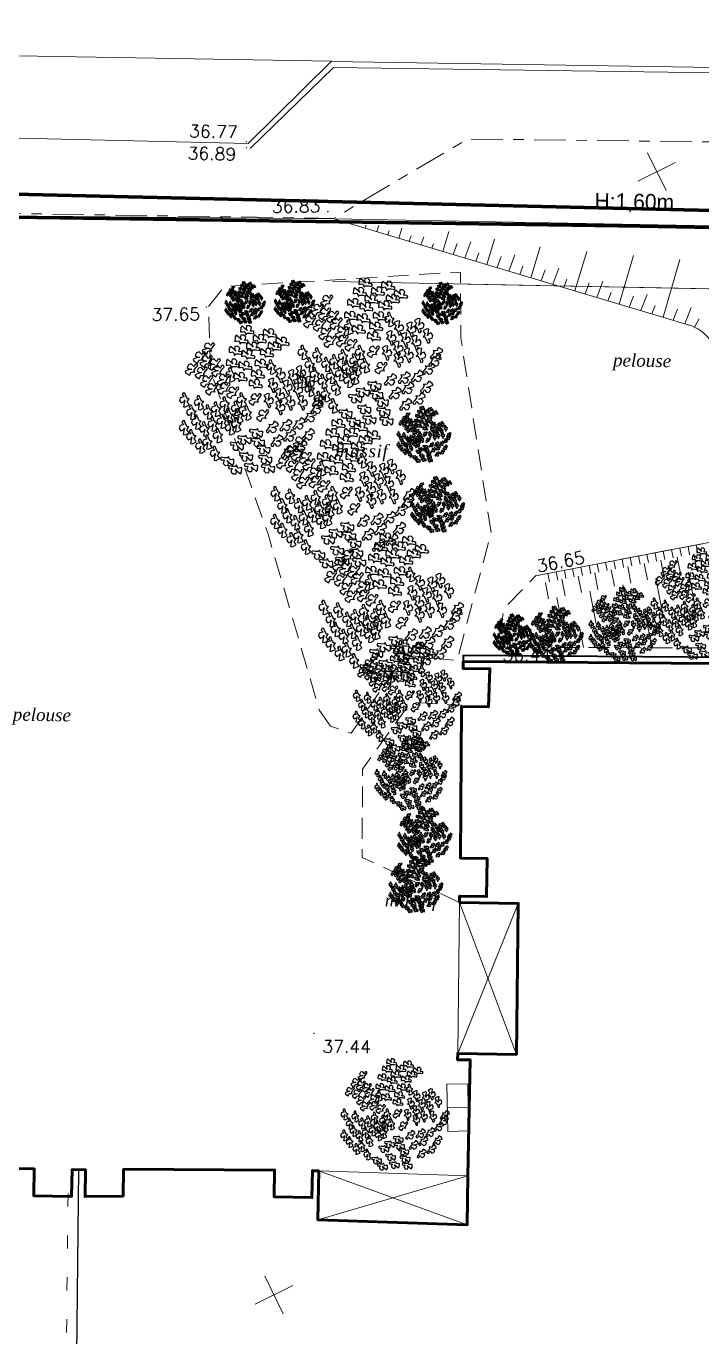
# Model space of a CAD drawing. Extents: x 996 to 1166918, y 537 to 295728.
# Drawn here: x 1091.48 to 1107.57, y 684.42 to 715.67 of the extents above; entities that cross this region are included whole.
import ezdxf

# ---------------------------------------------------------------- set-up
doc = ezdxf.new("R2010")
doc.units = 0
doc.header["$MEASUREMENT"] = 0
for name, pattern in [('CONTINU', [0]), ('DGN2', [0.75, 0.5, -0.25]), ('DGN3', [1.25, 1, -0.25]), ('DGN4', [1.5, 0.75, -0.25, 0.25, -0.25])]:
    doc.linetypes.add(name, pattern=pattern)
doc.layers.get('0').update_dxf_attribs({"linetype": 'CONTINUOUS', "lineweight": 0})
doc.layers.add('Bardages bois', color=7, linetype='CONTINUOUS', lineweight=40, true_color=0xa35200)
doc.layers.add('Clôtures', color=7, linetype='CONTINUOUS', lineweight=120, true_color=0x04c83f)
doc.layers.add('BATIMENT', color=7, linetype='CONTINU')
doc.layers.add('TEXTE', color=7, linetype='CONTINUOUS')
doc.layers.add('Buissons', color=7, linetype='CONTINUOUS', true_color=0x04ec8b)
for name, color, linetype, lineweight in [('CF-FON-CADASTRE-DIGITALISE', 6, 'DGN4', 0), ('CF-TOPO-ALTITUDE-TN', 94, 'CONTINUOUS', 0), ('CF-TOPO-ALTITUDE-VOIRIE', 7, 'CONTINUOUS', 0), ('CF-TOPO-CARROYAGE', 7, 'CONTINUOUS', 0), ('CF-TOPO-NATURE-MATERIAUX-TXT', 7, 'CONTINUOUS', 0), ('CF-TOPO-RELIEF-NATUREL', 94, 'CONTINUOUS', 0), ('CF-TOPO-VEGETATION', 94, 'CONTINUOUS', 0), ('CF-TOPO-VOIRIE', 7, 'CONTINUOUS', 0), ('DIVERS', 7, 'CONTINU', 5), ('Texte projet', 7, 'CONTINU', 5)]:
    doc.layers.add(name, color=color, linetype=linetype, lineweight=lineweight)
doc.styles.add('LEROY', font='j_leroy')
doc.styles.add('SIMPLEX', font='simplex.shx')
doc.styles.get("Standard").update_dxf_attribs({"font": 'arial.ttf'})
doc.styles.add('Style-Times New Roman IF', font='timesi.ttf')

# ---------------------------------------------------------------- blocks, each defined once
blk = doc.blocks.new('BL89', base_point=(1.5, 1))
for points in [[(1, 0.5), (1, 1.5), (2, 1.5), (2, 0.5), (1, 0.5)], [(1.5, 0.5), (1.5, 1.5)]]:
    blk.add_lwpolyline(points)
blk = doc.blocks.new('BRANCHS', base_point=(1.485, 0.588))
for p, q in [((1.515, 0.652), (1.486, 0.637)), ((1.486, 0.637), (1.492, 0.625)), ((1.492, 0.625), (1.502, 0.614)), ((1.531, 0.65), (1.515, 0.652)), ((1.526, 0.621), (1.531, 0.65)), ((1.497, 0.601), (1.486, 0.588)), ((1.486, 0.588), (1.5, 0.588)), ((1.502, 0.614), (1.497, 0.601)), ((1.5, 0.588), (1.514, 0.563)), ((1.514, 0.563), (1.521, 0.541)), ((1.52, 0.596), (1.526, 0.621)), ((1.529, 0.612), (1.52, 0.596)), ((1.521, 0.541), (1.534, 0.54)), ((1.549, 0.62), (1.529, 0.612)), ((1.529, 0.572), (1.548, 0.576)), ((1.531, 0.565), (1.529, 0.572)), ((1.541, 0.554), (1.531, 0.565)), ((1.534, 0.54), (1.541, 0.554)), ((1.548, 0.576), (1.557, 0.579)), ((1.562, 0.6), (1.549, 0.62)), ((1.557, 0.579), (1.562, 0.6))]:
    blk.add_line(p, q)
blk = doc.blocks.new('ARBRE12')
at = {"yscale": 3, "zscale": 3}
for p, xscale, rotation in [((-0.207, 1.356), 3.00000000000064, 60.00000000000705), ((-0.069, 1.578), 3.00000000000064, 60.00000000000705), ((0.225, 1.366), 3.00000000000064, 60.00000000000705), ((0.466, 1.504), 3.00000000000064, 60.00000000000705), ((0.768, 1.301), 3.00000000000064, 60.00000000000705), ((-0.882, 1.184), 3.00000000000064, 119.9999999999929), ((-0.345, 1.088), 3.00000000000064, 60.00000000000705), ((-0.051, 0.996), 3.00000000000064, 60.00000000000705), ((0.069, 1.181), 3.00000000000064, 60.00000000000705), ((0.397, 1.033), 3.00000000000064, 60.00000000000705), ((0.578, 1.19), 3.00000000000064, 60.00000000000705), ((-1.287, 0.685), 3.00000000000064, 119.9999999999929), ((-1.098, 0.971), 3.00000000000064, 119.9999999999929), ((-0.934, 0.879), 3.00000000000064, 119.9999999999929), ((-0.744, 0.805), 3.00000000000064, 119.9999999999929), ((-0.414, 0.783), 3.00000000000064, 60.00000000000705), ((-0.12, 0.728), 3.00000000000064, 60.00000000000705), ((0.268, 0.774), 3.00000000000064, 60.00000000000705), ((0.645, 0.837), 3, 180), ((-1.055, 0.602), 3.00000000000064, 119.9999999999929), ((-0.925, 0.399), 3.00000000000064, 119.9999999999929), ((-0.658, 0.648), 3.00000000000064, 119.9999999999929), ((-0.528, 0.436), 3.00000000000064, 119.9999999999929), ((-0.321, 0.652), 3, 180), ((-0.232, 0.46), 3.00000000000064, 60.00000000000705), ((0.181, 0.525), 3.00000000000064, 60.00000000000705), ((-0.804, 0.214), 3.00000000000064, 119.9999999999929), ((-0.511, 0.232), 3.00000000000064, 119.9999999999929), ((-0.304, 0.131), 3.00000000000064, 119.9999999999929), ((0.13, 0.294), 3.00000000000064, 60.00000000000705), ((-1.417, 0.051), 3, 180), ((-1.072, -0.013), 3, 180), ((-0.459, -0.05), 3, 180), ((-0.054, 0.051), 3, 180), ((0.23, -0.026), 3.00000000000064, 119.9999999999929), ((1.573, 0.076), 3.00000000000064, 299.999999999993), ((-1.253, -0.244), 3, 180), ((-0.856, -0.235), 3, 180), ((-0.666, -0.17), 3, 180), ((-0.528, -0.457), 3, 180), ((-0.373, -0.318), 3, 180), ((-0.192, -0.152), 3, 180), ((-0.131, -0.328), 3, 180), ((0.067, -0.263), 3, 180), ((0.412, -0.414), 3.00000000000064, 119.9999999999929), ((1.383, -0.293), 3.00000000000064, 299.999999999993), ((1.538, -0.099), 3.00000000000064, 299.999999999993), ((-1.425, -0.614), 3, 180), ((-1.132, -0.475), 3, 180), ((-0.942, -0.642), 3, 180), ((-0.744, -0.522), 3, 180), ((-0.33, -0.614), 3, 180), ((-0.183, -0.54), 3, 180), ((0.208, -0.65), 3.00000000000064, 240.0000000000071), ((0.477, -0.552), 3.00000000000064, 299.999999999993), ((0.805, -0.506), 3.00000000000064, 299.999999999993), ((1.116, -0.469), 3.00000000000064, 299.999999999993), ((-1.253, -0.826), 3, 180), ((-1.037, -1.048), 3, 180), ((-0.873, -0.956), 3, 180), ((-0.623, -0.799), 3, 180), ((-0.25, -0.955), 3.00000000000064, 240.0000000000071), ((-0.069, -0.807), 3.00000000000064, 240.0000000000071), ((0.251, -0.863), 3.00000000000064, 240.0000000000071), ((0.589, -0.875), 3.00000000000064, 299.999999999993), ((0.891, -0.755), 3.00000000000064, 299.999999999993), ((1.159, -1.005), 3.00000000000064, 299.999999999993), ((1.34, -0.728), 3.00000000000064, 299.999999999993), ((-0.692, -1.224), 3, 180), ((-0.482, -1.316), 3.00000000000064, 240.0000000000071), ((-0.034, -1.214), 3.00000000000064, 240.0000000000071), ((0.38, -1.038), 3.00000000000064, 240.0000000000071), ((0.423, -1.269), 3.00000000000064, 240.0000000000071), ((0.84, -1.143), 3.00000000000064, 299.999999999993), ((-0.293, -1.519), 3.00000000000064, 240.0000000000071), ((0.087, -1.463), 3.00000000000064, 240.0000000000071), ((0.492, -1.491), 3.00000000000064, 240.0000000000071)]:
    blk.add_blockref('BRANCHS', p, dxfattribs=dict(at, xscale=xscale, rotation=rotation))
at = {"xscale": 3, "yscale": 3, "zscale": 3}
for p in [(0.641, 0.59), (0.935, 0.553), (1.124, 0.645), (0.46, 0.35), (0.805, 0.304), (1.055, 0.239), (1.331, 0.396), (0.357, -0.01), (0.624, 0.1), (0.633, -0.177), (0.874, -0.066), (1.167, -0.066)]:
    blk.add_blockref('BRANCHS', p, dxfattribs=at)
blk = doc.blocks.new('CROIX')
at = {"linetype": 'CONTINU'}
for p, q in [((0, 0.5), (0, -0.5)), ((-0.5, 0), (0.5, 0))]:
    blk.add_line(p, q, dxfattribs=at)

msp = doc.modelspace()

# ---------------------------------------------------------------- linework, layer by layer
for p, q in [((1055.569, 715.548), (1098.75, 714.833)), ((1098.81, 711.077), (1083.458, 711.207))]:
    msp.add_line(p, q)
at = {"layer": 'Bardages bois', "ltscale": 0.05}
for p, q in [((1101.891, 700.673), (1101.89, 700.523)), ((1101.89, 700.523), (1113.788, 700.43)), ((1101.891, 700.673), (1113.789, 700.58))]:
    msp.add_line(p, q, dxfattribs=at)
at = {"layer": 'BATIMENT'}
for points in [[(1102.002, 688.26), (1102.058, 691.024), (1101.758, 691.028), (1101.76, 691.178), (1103.16, 691.155), (1103.204, 694.756), (1101.804, 694.779), (1101.806, 694.929), (1102.446, 694.918), (1102.463, 695.824), (1101.824, 695.834), (1101.852, 699.45), (1102.492, 699.439), (1102.527, 700.348), (1101.887, 700.358), (1101.89, 700.523)], [(1101.89, 700.523), (1113.788, 700.43)], [(1088.084, 688.473), (1091.672, 688.426), (1091.661, 687.786), (1092.561, 687.771), (1092.572, 688.411), (1092.892, 688.406), (1092.881, 687.766), (1093.789, 687.776), (1093.799, 688.416), (1097.399, 688.396), (1097.389, 687.756), (1098.288, 687.742), (1098.299, 688.381), (1098.449, 688.379), (1098.43, 687.209), (1101.983, 687.09), (1102.002, 688.26)], [(1092.606, 676.572), (1092.732, 688.409)], [(1092.606, 676.572), (1092.732, 688.409)]]:
    msp.add_lwpolyline(points, dxfattribs=at)
at = {"layer": 'BATIMENT', "lineweight": 60}
for points in [[(1102.002, 688.26), (1102.058, 691.024), (1101.758, 691.028), (1101.76, 691.178), (1103.16, 691.155), (1103.204, 694.756), (1101.804, 694.779), (1101.806, 694.929), (1102.446, 694.918), (1102.463, 695.824), (1101.824, 695.834), (1101.852, 699.45), (1102.492, 699.439), (1102.527, 700.348), (1101.887, 700.358), (1101.89, 700.523)], [(1101.89, 700.523), (1113.788, 700.43)], [(1088.084, 688.473), (1091.672, 688.426), (1091.661, 687.786), (1092.561, 687.771), (1092.572, 688.411), (1092.892, 688.406), (1092.881, 687.766), (1093.789, 687.776), (1093.799, 688.416), (1097.399, 688.396), (1097.389, 687.756), (1098.288, 687.742), (1098.299, 688.381), (1098.449, 688.379), (1098.43, 687.209), (1101.983, 687.09), (1102.002, 688.26)]]:
    msp.add_lwpolyline(points, dxfattribs=at)
at = {"layer": 'CF-FON-CADASTRE-DIGITALISE', "lineweight": 0, "flags": 128}
msp.add_lwpolyline([(1050.968, 703.567), (1053.482, 706.703), (1054.868, 711.757), (1098.804, 711.085), (1101.999, 712.978), (1112.616, 712.853), (1112.579, 707.868), (1117.23, 707.834), (1117.273, 710.777), (1153.907, 710.161, -0.128061), (1156.194, 709.608, -0.158091), (1158.331, 707.385, 0.029168), (1158.834, 706.487, -0.115233), (1159.602, 701.898), (1159.408, 609.46), (1158.951, 609.468), (1158.813, 602.433), (1152.032, 598.153, -0.108271), (1148.523, 597.143), (1064.89, 598.051, -0.391305), (1050.624, 612.661), (1050.97, 704.056), (1050.006, 709.836, 0.020715), (1049.379, 712.281, 0.027295), (1048.249, 715.408)], format="xyb", dxfattribs=at)
at = {"layer": 'CF-TOPO-ALTITUDE-TN', "lineweight": 0, "flags": 128}
for points in [[(1095.773, 708.976, 1), (1095.764, 708.972, 1), (1095.773, 708.976)], [(1103.618, 702.566, 1), (1103.609, 702.561, 1), (1103.618, 702.566)], [(1102.701, 700.865, 1), (1102.692, 700.861, 1), (1102.701, 700.865)], [(1098.339, 691.657, 1), (1098.33, 691.652, 1), (1098.339, 691.657)]]:
    msp.add_lwpolyline(points, format="xyb", dxfattribs=at)
at = {"layer": 'CF-TOPO-ALTITUDE-TN', "lineweight": 0}
for p in [(1103.613, 702.564), (1102.696, 700.863), (1098.335, 691.654)]:
    msp.add_point(p, dxfattribs=at)
at = {"layer": 'CF-TOPO-ALTITUDE-VOIRIE', "lineweight": 0, "flags": 128}
for points in [[(1096.726, 712.776, 1), (1096.717, 712.772, 1), (1096.726, 712.776)], [(1096.73, 712.919, 1), (1096.721, 712.914, 1), (1096.73, 712.919)], [(1098.67, 711.25, 1), (1098.661, 711.245, 1), (1098.67, 711.25)]]:
    msp.add_lwpolyline(points, format="xyb", dxfattribs=at)
at = {"layer": 'CF-TOPO-RELIEF-NATUREL', "lineweight": 0}
for p, q in [((1107.443, 703.301), (1107.481, 703.105)), ((1105.872, 702.999), (1105.91, 702.802)), ((1106.068, 703.037), (1106.106, 702.84)), ((1106.265, 703.074), (1106.302, 702.878)), ((1106.461, 703.112), (1106.499, 702.916)), ((1106.657, 703.15), (1106.695, 702.954)), ((1106.854, 703.188), (1106.892, 702.991)), ((1106.99, 703.01), (1107.065, 702.618)), ((1107.05, 703.226), (1107.088, 703.029)), ((1107.247, 703.264), (1107.284, 703.067)), ((1107.383, 703.086), (1107.458, 702.693)), ((1104.104, 702.658), (1104.142, 702.462)), ((1104.301, 702.696), (1104.339, 702.5)), ((1104.497, 702.734), (1104.535, 702.537)), ((1104.693, 702.772), (1104.731, 702.575)), ((1104.89, 702.81), (1104.928, 702.613)), ((1105.086, 702.847), (1105.124, 702.651)), ((1105.283, 702.885), (1105.32, 702.689)), ((1105.419, 702.708), (1105.494, 702.315)), ((1105.479, 702.923), (1105.517, 702.727)), ((1105.675, 702.961), (1105.713, 702.764)), ((1105.811, 702.783), (1105.887, 702.391)), ((1106.204, 702.859), (1106.28, 702.466)), ((1106.597, 702.935), (1106.673, 702.542)), ((1103.848, 702.405), (1103.923, 702.012)), ((1103.908, 702.62), (1103.946, 702.424)), ((1104.24, 702.481), (1104.316, 702.088)), ((1104.633, 702.556), (1104.709, 702.164)), ((1105.026, 702.632), (1105.102, 702.239)), ((1105.691, 702.353), (1105.842, 701.567)), ((1106.476, 702.504), (1106.628, 701.719)), ((1107.262, 702.655), (1107.413, 701.87)), ((1104.12, 702.05), (1104.271, 701.265)), ((1104.905, 702.201), (1105.057, 701.416)), ((1106.235, 701.643), (1106.388, 700.849)), ((1104.664, 701.34), (1104.757, 700.855))]:
    msp.add_line(p, q, dxfattribs=at)
at = {"layer": 'CF-TOPO-RELIEF-NATUREL', "lineweight": 0, "flags": 128}
msp.add_lwpolyline([(1103.613, 702.564), (1109.973, 703.789), (1110.446, 703.897, 0.220872), (1110.624, 704.695), (1110.618, 704.867)], format="xyb", dxfattribs=at)
at = {"layer": 'CF-TOPO-RELIEF-NATUREL', "lineweight": 0}
msp.add_point((1103.613, 702.564), dxfattribs=at)
at = {"layer": 'CF-TOPO-VEGETATION', "linetype": 'DGN2', "lineweight": 0, "flags": 128}
for points in [[(1098.728, 698.982), (1098.465, 699.357), (1097.243, 703.556), (1095.868, 707.46), (1095.824, 708.985), (1096.204, 709.461), (1101.826, 709.806), (1101.834, 708.235), (1102.555, 703.595), (1101.745, 700.541), (1100.499, 700.674), (1099.224, 698.81), (1098.728, 698.982)], [(1114.813, 703.397), (1113.201, 702.528), (1113.09, 700.825), (1102.696, 700.863), (1102.86, 701.777), (1103.613, 702.564), (1109.973, 703.789), (1110.995, 703.87), (1110.966, 706.376)], [(1101.804, 694.777), (1101.804, 694.777), (1099.484, 695.853), (1099.492, 697.958), (1100.644, 699.556), (1101.852, 699.478)]]:
    msp.add_lwpolyline(points, dxfattribs=at)
at = {"layer": 'CF-TOPO-VOIRIE', "lineweight": 0, "flags": 128}
for points in [[(1049.524, 715.564), (1055.569, 715.548), (1057.555, 713.511), (1066.355, 713.381), (1086.869, 713.101), (1096.771, 712.867), (1098.75, 714.833), (1098.757, 714.826), (1107.892, 714.68), (1113.585, 714.622)], [(1096.818, 712.752), (1098.801, 714.679), (1107.905, 714.553), (1114.574, 714.457)]]:
    msp.add_lwpolyline(points, dxfattribs=at)
at = {"layer": 'Clôtures', "ltscale": 0.05}
for points in [[(1071.875, 700.791), (1072.337, 703.378), (1082.578, 704.8), (1082.82, 709.072), (1085.796, 709.091), (1085.761, 711.79), (1114.286, 711.122)], [(1086.185, 711.184), (1113.894, 710.79), (1113.865, 709.291), (1113.857, 708.309)]]:
    msp.add_lwpolyline(points, dxfattribs=at)
at = {"layer": 'DIVERS', "ltscale": 0.05}
for p, q in [((1098.808, 711.007), (1131.591, 710.385)), ((1098.81, 711.077), (1131.611, 710.454)), ((1107.254, 708.548), (1098.81, 711.077)), ((1099.552, 710.855), (1099.577, 710.92)), ((1099.831, 710.771), (1099.884, 710.912)), ((1100.094, 710.692), (1100.131, 710.791)), ((1100.429, 710.849), (1100.359, 710.613)), ((1100.601, 710.54), (1100.651, 710.672)), ((1100.88, 710.457), (1100.953, 710.649)), ((1101.143, 710.378), (1101.18, 710.477)), ((1101.549, 710.77), (1101.408, 710.299)), ((1101.65, 710.226), (1101.749, 710.489)), ((1101.928, 710.143), (1102.075, 710.527)), ((1102.638, 710.591), (1102.456, 709.985)), ((1102.192, 710.064), (1102.265, 710.261)), ((1102.699, 709.912), (1102.798, 710.175)), ((1102.977, 709.829), (1103.124, 710.213)), ((1103.726, 710.409), (1103.505, 709.671)), ((1104.836, 710.299), (1104.554, 709.357)), ((1105.95, 710.2), (1105.603, 709.043)), ((1103.241, 709.75), (1103.314, 709.947)), ((1103.748, 709.598), (1103.846, 709.861)), ((1104.026, 709.515), (1104.173, 709.899)), ((1107.055, 710.102), (1106.652, 708.729)), ((1098.781, 709.577), (1113.865, 709.291)), ((1104.29, 709.436), (1104.363, 709.633)), ((1104.797, 709.284), (1104.895, 709.547)), ((1105.075, 709.201), (1105.221, 709.585)), ((1105.338, 709.122), (1105.412, 709.319)), ((1105.846, 708.97), (1105.944, 709.233)), ((1106.124, 708.887), (1106.27, 709.271)), ((1106.387, 708.808), (1106.461, 709.005)), ((1106.895, 708.656), (1106.993, 708.919)), ((1107.173, 708.573), (1107.319, 708.957)), ((1107.401, 708.491), (1107.509, 708.691))]:
    msp.add_line(p, q, dxfattribs=at)
for points in [[(1115.054, 705.243), (1115.124, 710.765), (1086.435, 711.182), (1086.389, 708.177), (1083.44, 708.198), (1083.431, 706.706)], [(1101.992, 709.514), (1113.865, 709.289), (1113.857, 708.309)], [(1092.732, 688.408), (1092.892, 688.405), (1092.881, 687.765), (1093.789, 687.775), (1093.799, 688.415), (1097.399, 688.395), (1097.388, 687.755), (1098.288, 687.741), (1098.299, 688.38), (1098.449, 688.376), (1098.43, 687.208), (1101.983, 687.09), (1102.002, 688.259), (1102.058, 691.022), (1101.758, 691.028), (1101.76, 691.178), (1103.16, 691.155), (1103.204, 694.755), (1101.804, 694.771), (1101.806, 694.926), (1102.446, 694.917), (1102.463, 695.821), (1101.824, 695.833), (1101.852, 699.449), (1102.492, 699.437), (1102.527, 700.347), (1101.887, 700.356), (1101.89, 700.521), (1113.788, 700.432)], [(1088.082, 688.473), (1091.672, 688.426), (1091.661, 687.786), (1092.561, 687.771), (1092.572, 688.411), (1092.732, 688.409), (1092.606, 676.572), (1092.434, 676.575), (1092.445, 677.197), (1091.58, 677.209), (1091.572, 676.569), (1087.983, 676.615)], [(1092.606, 676.571), (1092.732, 688.409)]]:
    msp.add_lwpolyline(points, dxfattribs=at)
at = {"layer": 'DIVERS'}
for points in [[(1103.204, 694.756), (1101.76, 691.178), (1101.804, 694.779), (1103.16, 691.155)], [(1098.43, 687.209), (1102.002, 688.26), (1098.449, 688.379), (1101.983, 687.09)], [(1092.472, 687.527), (1092.476, 687.839)], [(1092.462, 686.527), (1092.465, 686.84)], [(1092.451, 685.528), (1092.454, 685.841)], [(1092.44, 684.529), (1092.444, 684.841)]]:
    msp.add_lwpolyline(points, dxfattribs=at)
at = {"layer": 'DIVERS', "ltscale": 0.05}
msp.add_arc((1106.968, 707.59), 1, 359.0521, 73.3302, dxfattribs=at)

# ---------------------------------------------------------------- block references
at = {"layer": 'Buissons', "color": 112, "ltscale": 0.05}
for p, xscale, yscale, zscale in [((1096.676, 709.07), 0.28125, 0.28125, 0.28125), ((1097.852, 709.098), 0.28125, 0.28125, 0.28125), ((1101.371, 709.054), 0.28125, 0.28125, 0.28125), ((1100.929, 705.925), 0.375, 0.375, 0.375), ((1101.256, 704.254), 0.375, 0.375, 0.375), ((1107.599, 701.882), 0.75, 0.75, 0.75), ((1105.71, 701.395), 0.5, 0.5, 0.5), ((1104.082, 701.158), 0.375, 0.375, 0.375), ((1103.067, 701.145), 0.28125, 0.28125, 0.28125), ((1100.507, 699.684), 0.75, 0.75, 0.75), ((1100.61, 697.847), 0.5, 0.5, 0.5), ((1100.948, 696.372), 0.375, 0.375, 0.375), ((1100.738, 695.189), 0.375, 0.375, 0.375), ((1100.213, 689.704), 0.75, 0.75, 0.75)]:
    msp.add_blockref('ARBRE12', p, dxfattribs=dict(at, xscale=xscale, yscale=yscale, zscale=zscale))
for p in [(1099.602, 707.863), (1096.784, 706.73), (1098.954, 704.497), (1100.103, 701.784)]:
    msp.add_blockref('ARBRE12', p, dxfattribs=at)
at = {"layer": 'CF-TOPO-CARROYAGE', "rotation": 26.18773148999673}
for p in [(1106.503, 712.196), (1097.382, 685.423)]:
    msp.add_blockref('CROIX', p, dxfattribs=at)
at = {"layer": 'DIVERS', "xscale": 1.127386030000028, "yscale": 0.4999683600000253, "rotation": 271.1022218238929}
msp.add_blockref('BL89', (1101.76, 689.889), dxfattribs=at)

# ---------------------------------------------------------------- texts
at = {"layer": 'CF-TOPO-ALTITUDE-TN', "linetype": 'DGN3', "lineweight": 0, "style": 'SIMPLEX'}
for s, rotation, p in [('37.65', 0.7515, (1094.467, 708.64)), ('36.65', 11.2683, (1103.674, 702.641)), ('36.44', 359.98, (1102.827, 700.53)), ('37.44', 359.4429, (1098.533, 691.198))]:
    msp.add_text(s, height=0.3, rotation=rotation, dxfattribs=at).set_placement(p)
at = {"layer": 'CF-TOPO-ALTITUDE-VOIRIE', "linetype": 'DGN3', "lineweight": 0, "style": 'SIMPLEX'}
for s, rotation, p in [('36.77', 358.6469, (1095.359, 713.02)), ('36.89', 358.6469, (1095.322, 712.491)), ('36.83', 0.7515, (1097.333, 711.216))]:
    msp.add_text(s, height=0.3, rotation=rotation, dxfattribs=at).set_placement(p)
at = {"layer": 'CF-TOPO-NATURE-MATERIAUX-TXT', "color": 7, "linetype": 'DGN3', "lineweight": 0, "style": 'Style-Times New Roman IF', "width": 0.999837}
for p in [(1105.458, 707.559), (1091.159, 699.115)]:
    msp.add_text('pelouse', height=0.3, rotation=359.0593, dxfattribs=at).set_placement(p)
at = {"layer": 'CF-TOPO-NATURE-MATERIAUX-TXT', "color": 7, "linetype": 'DGN3', "lineweight": 0, "char_height": 0.3, "attachment_point": 5, "rotation": 359.2917, "line_spacing_factor": 0.725792, "style": 'Style-Times New Roman IF'}
for insert in [(1099.472, 705.495), (1100.653, 694.778)]:
    msp.add_mtext('\\T1.087;massif', dxfattribs=dict(at, insert=insert))
at = {"layer": 'TEXTE'}
msp.add_text('Rue                    des                    Sophoras', height=1.24997, rotation=359.4838, dxfattribs=at).set_placement((1080.524, 716.174))
at = {"layer": 'Texte projet', "style": 'LEROY'}
msp.add_text('H:1,60m', height=0.375, rotation=358.9495, dxfattribs=at).set_placement((1105.017, 711.317))

doc.saveas('drawing.dxf')
